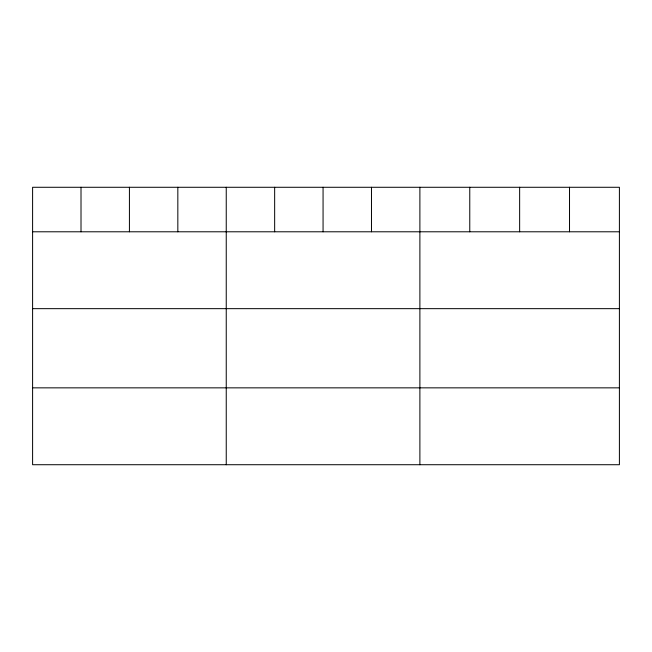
<?xml version="1.0" encoding="UTF-8"?>
<svg xmlns="http://www.w3.org/2000/svg" width="652" height="652" viewBox="0 0 652 652"><rect width="100%" height="100%" fill="white"/><g stroke="black" fill="none" stroke-linecap="round" stroke-linejoin="round"><path stroke-width="0.98" d="M619.4 231.786L619.4 464.721L32.6 464.721L32.6 187.279L619.4 187.279L619.4 231.786L32.6 231.786M32.6 308.657L619.4 308.657M32.6 387.85L619.4 387.85M569.522 187.279L569.522 231.786M519.644 187.279L519.644 231.786M469.766 187.279L469.766 231.786M419.888 187.279L419.888 464.721M371.477 187.279L371.477 231.786M323.066 187.279L323.066 231.786M274.655 187.279L274.655 231.786M226.244 187.279L226.244 464.721M177.833 187.279L177.833 231.786M129.422 187.279L129.422 231.786M81.011 187.279L81.011 231.786"/></g></svg>
